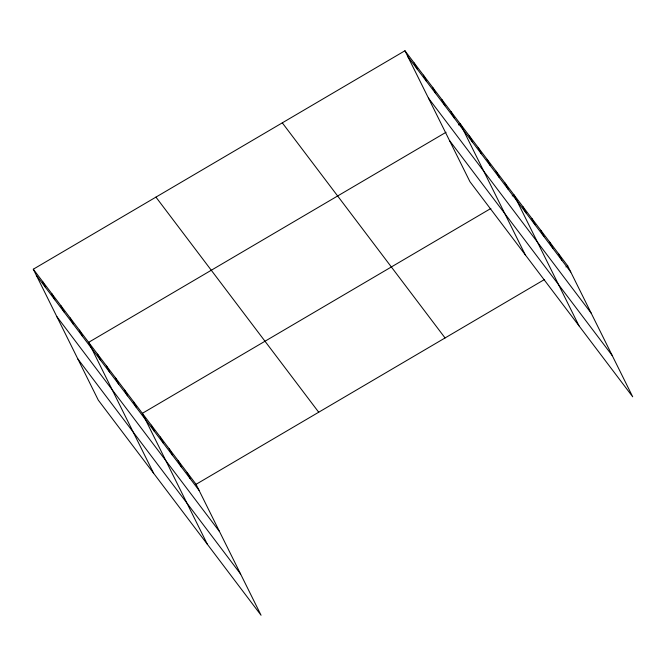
<?xml version="1.0" encoding="UTF-8"?>
<svg xmlns="http://www.w3.org/2000/svg" width="666" height="666" viewBox="0 0 666 666"><rect width="100%" height="100%" fill="white"/><g stroke="black" fill="none" stroke-linecap="round" stroke-linejoin="round"><path stroke-width="1" d="M33.3 269.206L196.062 484.315L261.055 615.242L98.293 400.141L33.3 269.206L404.945 50.758L567.707 265.859L632.7 396.794L469.938 181.685L404.945 50.758M446.062 132.251L88.636 342.341L153.638 473.276M458.508 124.933L460.281 123.893L525.274 254.82M490.884 208.458L142.349 413.328L207.351 544.255M512.212 195.921L513.994 194.88L578.987 325.807M196.062 484.315L544.597 279.445M565.925 266.908L567.707 265.859M407.992 56.901L570.754 272.011M428.438 98.085L591.2 313.187M449.492 140.509L612.262 355.611M282.301 122.844L445.063 337.953M155.944 197.119L318.706 412.221M36.355 275.358L199.117 490.459M56.793 316.533L219.555 531.643M77.855 358.957L240.617 574.067M558.757 254.029L561.804 260.181M549.8 242.199L552.855 248.351M540.85 230.369L543.906 236.513M531.901 218.54L534.948 224.683M522.943 206.71L525.998 212.854M505.044 183.042L508.091 189.194M496.087 171.212L499.142 177.364M487.137 159.382L490.193 165.534M478.188 147.552L481.235 153.704M469.23 135.722L472.286 141.875M451.057 111.705L454.112 117.849M441.833 99.517L444.888 105.661M432.609 87.321L435.664 93.473M423.385 75.133L426.44 81.285M414.16 62.945L417.216 69.097M187.113 472.485L190.168 478.629M178.163 460.656L181.21 466.799M169.206 448.817L172.261 454.97M160.256 436.988L163.312 443.14M151.307 425.158L154.354 431.31M133.4 401.498L136.455 407.65M124.45 389.668L127.497 395.812M115.493 377.838L118.548 383.982M106.543 366.009L109.599 372.152M97.594 354.179L100.641 360.323M79.421 330.153L82.467 336.305M70.196 317.965L73.243 324.117M60.972 305.777L64.019 311.929M51.748 293.589L54.795 299.733M42.524 281.402L45.579 287.546"/></g></svg>
